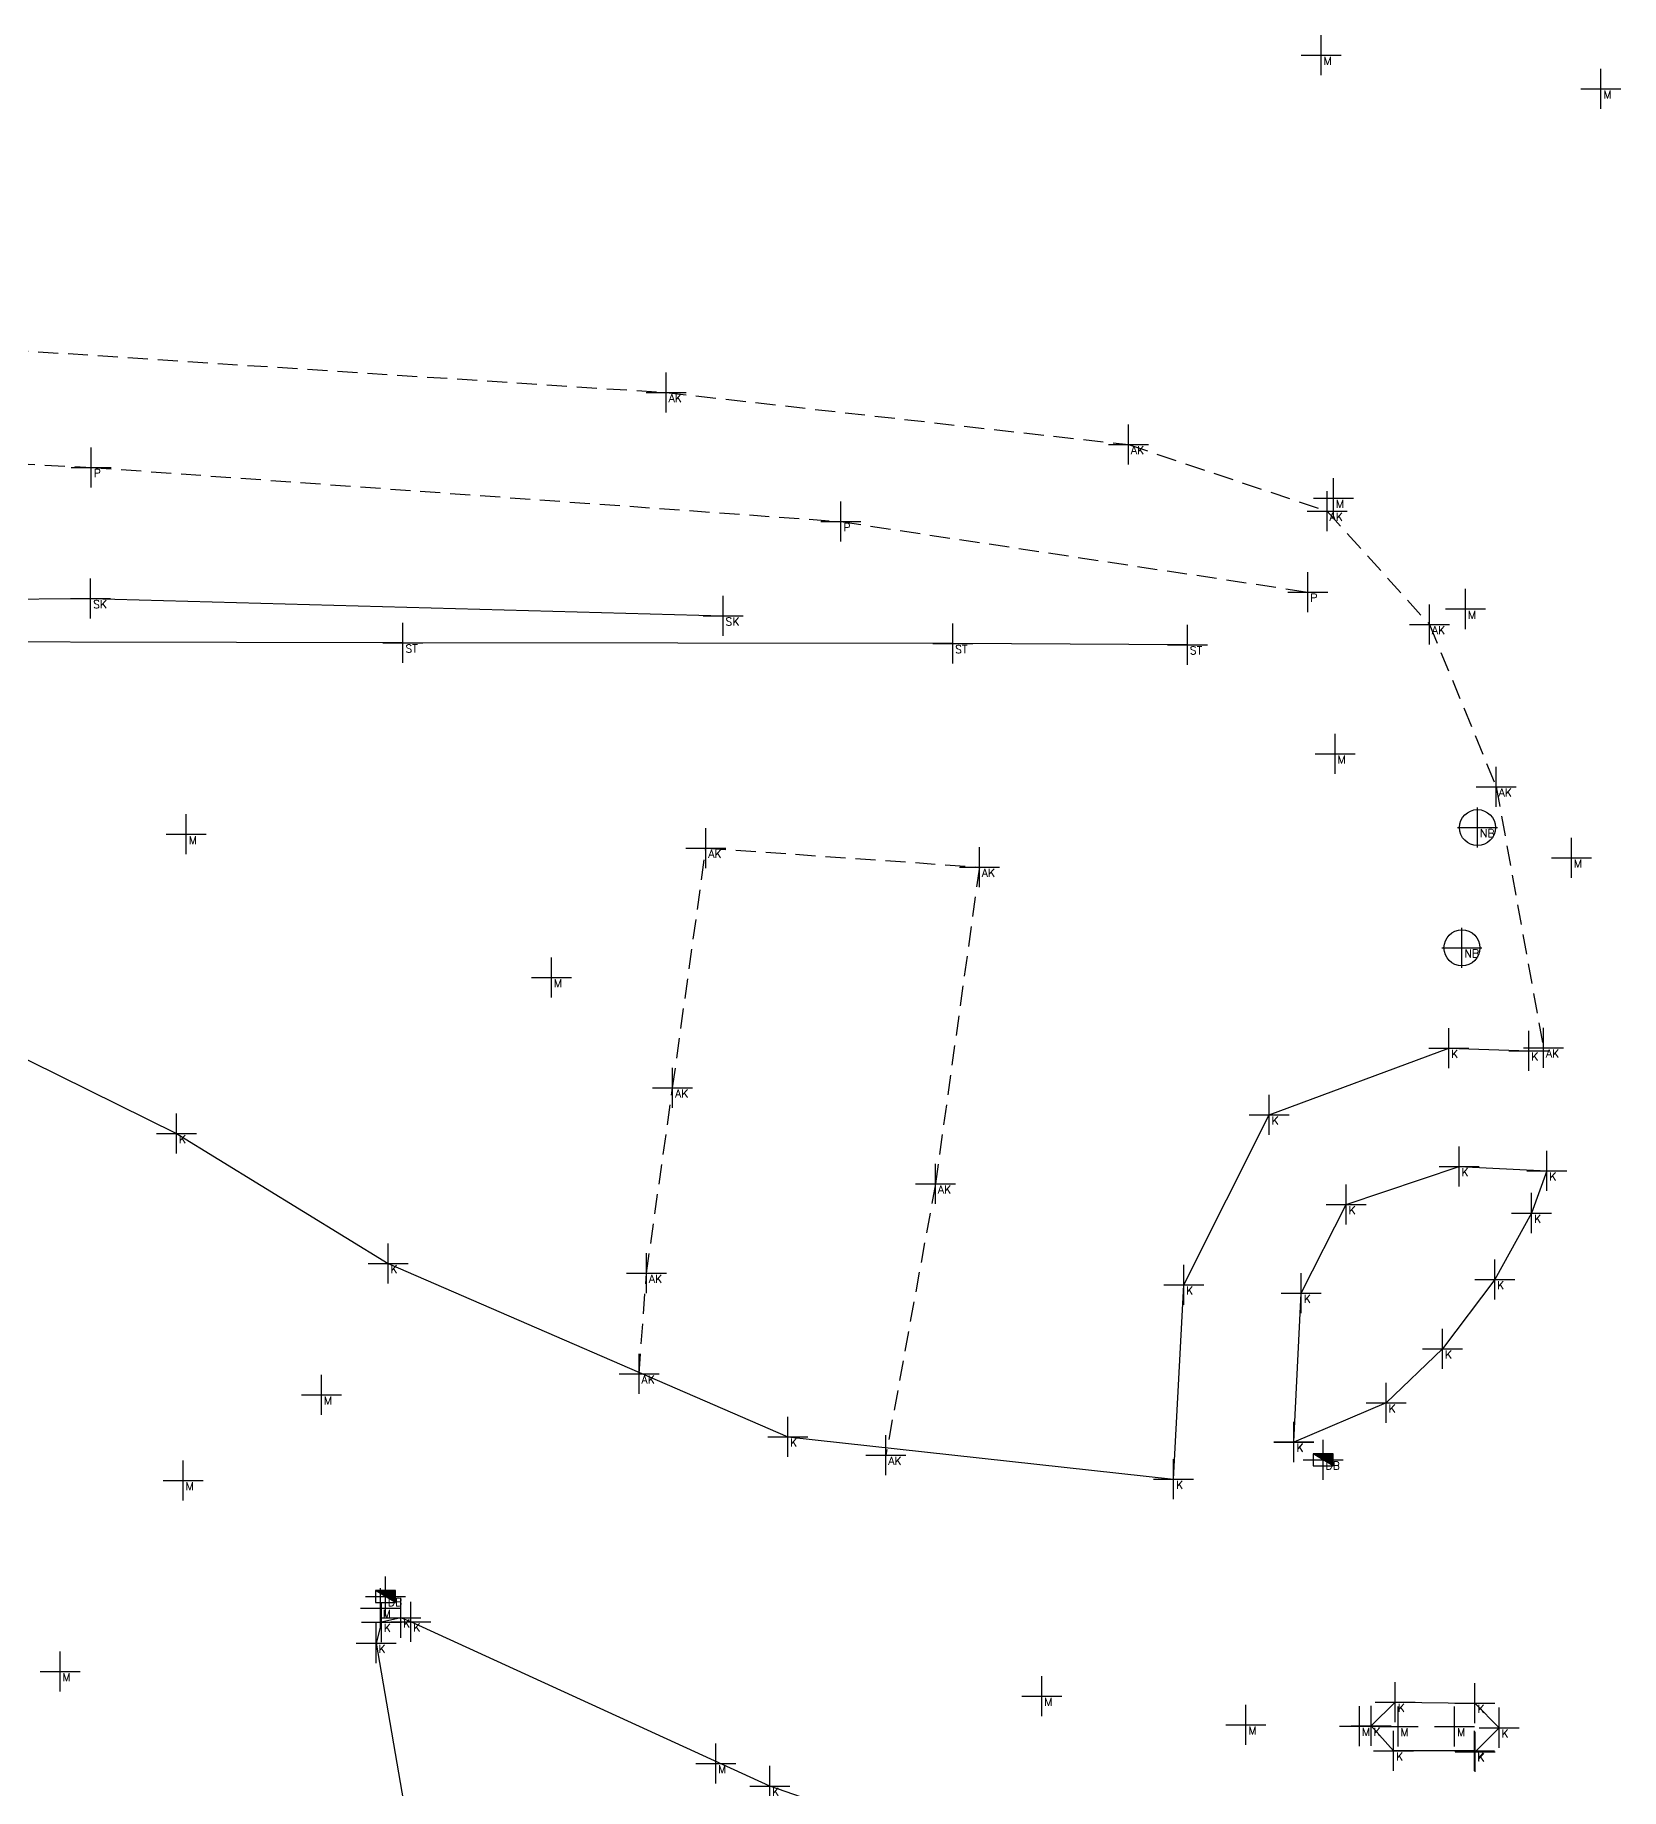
# Model space of a CAD drawing. Header units: metres. Extents: x 113488 to 113987, y 6281306 to 6282136.
# Drawn here: x 113685.1 to 113724.76, y 6281956.51 to 6282000.35 of the extents above; entities that cross this region are included whole.
import ezdxf
from ezdxf.enums import TextEntityAlignment as Align

# ---------------------------------------------------------------- set-up
doc = ezdxf.new("R2010")
doc.units = ezdxf.units.M
doc.header["$PDMODE"] = 2
doc.header["$PDSIZE"] = 0.5
doc.linetypes.add('DASHED', pattern=[0.75, 0.5, -0.25])
for name, color, linetype in [('M-2VA', 7, 'Continuous'), ('M-3YTOR', 7, 'Continuous'), ('M-4DETALJ', 7, 'Continuous'), ('M-BEF-BRUNNAR-INMÄTT', 7, 'Continuous'), ('M-BEF-SLÄNT', 4, 'Continuous'), ('M-BEF-STAKET', 81, 'STAKET'), ('M-BEF-VÄGKANT', 6, 'DASHED'), ('M-BEF-VÄGKANTSTÖD', 1, 'Continuous'), ('M-BRUNNAR', 3, 'Continuous'), ('pntdesc', 1, 'Continuous')]:
    doc.layers.add(name, color=color, linetype=linetype)
doc.styles.get("Standard").update_dxf_attribs({"font": 'simplex8.shx'})
doc.linetypes.add('STAKET', pattern='A,7,[134,morastr.shx,S=0.8,R=0,X=0,Y=0],0.6,[134,morastr.shx,S=0.8,R=0,X=0,Y=0],1', length=8.6)

# ---------------------------------------------------------------- blocks, each defined once
blk = doc.blocks.new('meas')
at = {"color": 0}
blk.add_point((0, 0), dxfattribs=at)
at = {"layer": 'pntdesc'}
blk.add_attdef('PNTDESC', text='', height=1, dxfattribs=at).set_placement((0.3, -0.21), align=Align.TOP_LEFT)
blk = doc.blocks.new('NB')
at = {"layer": 'M-BRUNNAR', "ltscale": 0.1}
blk.add_circle((0, 0), 0.45, dxfattribs=at)
blk = doc.blocks.new('BEF-DB')
blk.add_hatch(color=256).paths.add_polyline_path([(-0.25, 0.15), (0.25, -0.15), (0.25, 0.15)])
blk.add_line((0.25, -0.15), (-0.25, 0.15))
at = {"flags": 128}
blk.add_lwpolyline([(-0.25, 0.15), (-0.25, -0.15), (0.25, -0.15), (0.25, 0.15)], close=True, dxfattribs=at)

msp = doc.modelspace()

# ---------------------------------------------------------------- linework, layer by layer
at = {"layer": 'M-BEF-SLÄNT'}
msp.add_polyline3d([(113629.905, 6281955.388, 7.237), (113631.975, 6281961.83, 7.213), (113636.851, 6281970.101, 7.475), (113640.075, 6281974.711, 7.491), (113644.336, 6281977.885, 7.549), (113648.064, 6281980.643, 7.58), (113654.239, 6281983.764, 7.683), (113659.472, 6281985.581, 7.602), (113665.869, 6281986.131, 7.593), (113686.489, 6281986.266, 7.343), (113702.304, 6281985.833, 7.419)], dxfattribs=at)
at = {"layer": 'M-BEF-STAKET'}
msp.add_polyline3d([(113713.916, 6281985.114, 7.342), (113708.046, 6281985.142, 7.425), (113694.299, 6281985.157, 7.626), (113677.66, 6281985.192, 7.732), (113662.837, 6281985.086, 7.776), (113657.082, 6281983.966, 7.745), (113647.109, 6281978.034, 7.745), (113644.771, 6281976.03, 7.69)], dxfattribs=at)
at = {"layer": 'M-BEF-VÄGKANT'}
for points in [[(113609.329, 6281888.454, 5.954), (113610.661, 6281909.801, 5.941), (113612.767, 6281924.704, 5.963), (113615.583, 6281937.791, 5.972), (113622.498, 6281960.494, 6.02), (113630.013, 6281975.3, 6.085), (113639.255, 6281984.693, 6.168), (113652.534, 6281991.037, 6.305), (113668.771, 6281993.044, 6.498), (113679.937, 6281992.777, 6.648), (113700.882, 6281991.416, 6.955), (113712.443, 6281990.114, 7.135), (113717.411, 6281988.45, 7.145), (113719.97, 6281985.616, 7.197), (113721.638, 6281981.563, 7.226), (113722.821, 6281975.034, 7.179)], [(113671.86, 6281990.276, 5.898), (113686.505, 6281989.546, 6.12), (113705.253, 6281988.19, 6.529), (113716.928, 6281986.429, 7.002)], [(113700.204, 6281966.891, 7.284), (113700.389, 6281969.402, 7.351), (113701.043, 6281974.038, 7.407), (113701.875, 6281980.031, 7.473), (113708.714, 6281979.555, 7.453), (113707.615, 6281971.64, 7.436), (113706.376, 6281964.86, 7.156)]]:
    msp.add_polyline3d(points, dxfattribs=at)
at = {"layer": 'M-BEF-VÄGKANTSTÖD'}
for points in [[(113631.385, 6281953.661, 7.346), (113639.064, 6281966.448, 7.48), (113655.948, 6281977.366, 7.645), (113665.587, 6281979.085, 7.617), (113680.553, 6281976.889, 7.519), (113688.637, 6281972.896, 7.399), (113693.926, 6281969.646, 7.298), (113703.92, 6281965.314, 7.08), (113713.572, 6281964.255, 6.991), (113713.824, 6281969.113, 7.027), (113715.959, 6281973.366, 7.117), (113720.45, 6281975.026, 7.168), (113722.454, 6281974.964, 7.194)], [(113716.58, 6281965.192, 6.971), (113716.763, 6281968.904, 7.009), (113717.886, 6281971.123, 7.069), (113720.708, 6281972.07, 7.105), (113722.905, 6281971.963, 7.121), (113722.524, 6281970.909, 7.093), (113721.6, 6281969.248, 7.013), (113720.295, 6281967.515, 6.994), (113718.885, 6281966.165, 6.966), (113716.581, 6281965.185, 6.957)], [(113699.309, 6281928.095, 6.894), (113699.881, 6281927.108, 6.894), (113701.026, 6281926.851, 6.861), (113711.861, 6281928.831, 6.813), (113712.354, 6281939.96, 7.005), (113710.278, 6281940.039, 7.113), (113710.475, 6281942.142, 7.152), (113712.492, 6281942.055, 7.026), (113712.994, 6281953.273, 6.95), (113703.47, 6281956.587, 7.082), (113694.495, 6281960.694, 7.172), (113694.243, 6281960.792, 7.17), (113693.759, 6281960.686, 7.147), (113693.627, 6281960.155, 7.147), (113694.703, 6281953.913, 7.112), (113696.567, 6281954.225, 7.233), (113696.903, 6281952.165, 7.196), (113695.043, 6281951.822, 7.091), (113697.429, 6281938.52, 6.975), (113699.462, 6281938.862, 7.103)], [(113721.099, 6281957.462, 7.009), (113719.073, 6281957.468, 7.031), (113718.508, 6281958.087, 7.044), (113719.114, 6281958.681, 7.05), (113721.105, 6281958.66, 7.022), (113721.708, 6281958.045, 7.006), (113721.112, 6281957.445, 7.001)]]:
    msp.add_polyline3d(points, dxfattribs=at)

# ---------------------------------------------------------------- block references
at = {"layer": 'M-2VA', "color": 20}
ref = msp.add_blockref('meas', (113721.171, 6281980.542, 7.449), dxfattribs=dict(at, xscale=0.2, yscale=0.2, zscale=0.2))
ref.add_attrib('PNTDESC', 'NB', dxfattribs={"layer": 'pntdesc', "height": 0.2}).set_placement((113721.231, 6281980.5, 7.449), align=Align.TOP_LEFT)
ref = msp.add_blockref('meas', (113720.782, 6281977.539, 7.424), dxfattribs=dict(at, xscale=0.2, yscale=0.2, zscale=0.2))
ref.add_attrib('PNTDESC', 'NB', dxfattribs={"layer": 'pntdesc', "height": 0.2}).set_placement((113720.842, 6281977.497, 7.424), align=Align.TOP_LEFT)
at = {"layer": 'M-2VA', "color": 150}
ref = msp.add_blockref('meas', (113717.309, 6281964.736, 6.927), dxfattribs=dict(at, xscale=0.2, yscale=0.2, zscale=0.2))
ref.add_attrib('PNTDESC', 'DB', dxfattribs={"layer": 'pntdesc', "height": 0.2}).set_placement((113717.369, 6281964.694, 6.927), align=Align.TOP_LEFT)
ref = msp.add_blockref('meas', (113693.862, 6281961.326, 7.167), dxfattribs=dict(at, xscale=0.2, yscale=0.2, zscale=0.2))
ref.add_attrib('PNTDESC', 'DB', dxfattribs={"layer": 'pntdesc', "height": 0.2}).set_placement((113693.922, 6281961.284, 7.167), align=Align.TOP_LEFT)
at = {"layer": 'M-3YTOR', "color": 90}
ref = msp.add_blockref('meas', (113717.259, 6281999.851, 7.438), dxfattribs=dict(at, xscale=0.2, yscale=0.2, zscale=0.2))
ref.add_attrib('PNTDESC', 'M', dxfattribs={"layer": 'pntdesc', "height": 0.2}).set_placement((113717.319, 6281999.809, 7.438), align=Align.TOP_LEFT)
ref = msp.add_blockref('meas', (113724.257, 6281999.005, 7.551), dxfattribs=dict(at, xscale=0.2, yscale=0.2, zscale=0.2))
ref.add_attrib('PNTDESC', 'M', dxfattribs={"layer": 'pntdesc', "height": 0.2}).set_placement((113724.317, 6281998.963, 7.551), align=Align.TOP_LEFT)
at = {"layer": 'M-3YTOR', "color": 28}
ref = msp.add_blockref('meas', (113700.882, 6281991.416, 6.955), dxfattribs=dict(at, xscale=0.2, yscale=0.2, zscale=0.2))
ref.add_attrib('PNTDESC', 'AK', dxfattribs={"layer": 'pntdesc', "height": 0.2}).set_placement((113700.942, 6281991.374, 6.955), align=Align.TOP_LEFT)
ref = msp.add_blockref('meas', (113712.443, 6281990.114, 7.135), dxfattribs=dict(at, xscale=0.2, yscale=0.2, zscale=0.2))
ref.add_attrib('PNTDESC', 'AK', dxfattribs={"layer": 'pntdesc', "height": 0.2}).set_placement((113712.503, 6281990.072, 7.135), align=Align.TOP_LEFT)
at = {"layer": 'M-3YTOR', "color": 164}
ref = msp.add_blockref('meas', (113686.505, 6281989.546, 6.12), dxfattribs=dict(at, xscale=0.2, yscale=0.2, zscale=0.2))
ref.add_attrib('PNTDESC', 'P', dxfattribs={"layer": 'pntdesc', "height": 0.2}).set_placement((113686.565, 6281989.504, 6.12), align=Align.TOP_LEFT)
at = {"layer": 'M-3YTOR', "color": 90}
ref = msp.add_blockref('meas', (113717.568, 6281988.777, 7.178), dxfattribs=dict(at, xscale=0.2, yscale=0.2, zscale=0.2))
ref.add_attrib('PNTDESC', 'M', dxfattribs={"layer": 'pntdesc', "height": 0.2}).set_placement((113717.628, 6281988.735, 7.178), align=Align.TOP_LEFT)
at = {"layer": 'M-3YTOR', "color": 164}
ref = msp.add_blockref('meas', (113705.253, 6281988.19, 6.529), dxfattribs=dict(at, xscale=0.2, yscale=0.2, zscale=0.2))
ref.add_attrib('PNTDESC', 'P', dxfattribs={"layer": 'pntdesc', "height": 0.2}).set_placement((113705.313, 6281988.148, 6.529), align=Align.TOP_LEFT)
at = {"layer": 'M-3YTOR', "color": 28}
ref = msp.add_blockref('meas', (113717.411, 6281988.45, 7.145), dxfattribs=dict(at, xscale=0.2, yscale=0.2, zscale=0.2))
ref.add_attrib('PNTDESC', 'AK', dxfattribs={"layer": 'pntdesc', "height": 0.2}).set_placement((113717.471, 6281988.408, 7.145), align=Align.TOP_LEFT)
at = {"layer": 'M-3YTOR', "color": 20}
ref = msp.add_blockref('meas', (113686.489, 6281986.266, 7.343), dxfattribs=dict(at, xscale=0.2, yscale=0.2, zscale=0.2))
ref.add_attrib('PNTDESC', 'SK', dxfattribs={"layer": 'pntdesc', "height": 0.2}).set_placement((113686.549, 6281986.224, 7.343), align=Align.TOP_LEFT)
at = {"layer": 'M-3YTOR', "color": 164}
ref = msp.add_blockref('meas', (113716.928, 6281986.429, 7.002), dxfattribs=dict(at, xscale=0.2, yscale=0.2, zscale=0.2))
ref.add_attrib('PNTDESC', 'P', dxfattribs={"layer": 'pntdesc', "height": 0.2}).set_placement((113716.988, 6281986.387, 7.002), align=Align.TOP_LEFT)
at = {"layer": 'M-3YTOR', "color": 20}
ref = msp.add_blockref('meas', (113702.304, 6281985.833, 7.419), dxfattribs=dict(at, xscale=0.2, yscale=0.2, zscale=0.2))
ref.add_attrib('PNTDESC', 'SK', dxfattribs={"layer": 'pntdesc', "height": 0.2}).set_placement((113702.364, 6281985.791, 7.419), align=Align.TOP_LEFT)
at = {"layer": 'M-3YTOR', "color": 90}
ref = msp.add_blockref('meas', (113720.871, 6281986.006, 7.254), dxfattribs=dict(at, xscale=0.2, yscale=0.2, zscale=0.2))
ref.add_attrib('PNTDESC', 'M', dxfattribs={"layer": 'pntdesc', "height": 0.2}).set_placement((113720.931, 6281985.964, 7.254), align=Align.TOP_LEFT)
at = {"layer": 'M-3YTOR', "color": 28}
ref = msp.add_blockref('meas', (113719.97, 6281985.616, 7.197), dxfattribs=dict(at, xscale=0.2, yscale=0.2, zscale=0.2))
ref.add_attrib('PNTDESC', 'AK', dxfattribs={"layer": 'pntdesc', "height": 0.2}).set_placement((113720.03, 6281985.574, 7.197), align=Align.TOP_LEFT)
at = {"layer": 'M-3YTOR', "color": 90}
ref = msp.add_blockref('meas', (113717.609, 6281982.385, 7.282), dxfattribs=dict(at, xscale=0.2, yscale=0.2, zscale=0.2))
ref.add_attrib('PNTDESC', 'M', dxfattribs={"layer": 'pntdesc', "height": 0.2}).set_placement((113717.669, 6281982.343, 7.282), align=Align.TOP_LEFT)
at = {"layer": 'M-3YTOR', "color": 28}
ref = msp.add_blockref('meas', (113721.638, 6281981.563, 7.226), dxfattribs=dict(at, xscale=0.2, yscale=0.2, zscale=0.2))
ref.add_attrib('PNTDESC', 'AK', dxfattribs={"layer": 'pntdesc', "height": 0.2}).set_placement((113721.698, 6281981.521, 7.226), align=Align.TOP_LEFT)
at = {"layer": 'M-3YTOR', "color": 90}
ref = msp.add_blockref('meas', (113688.882, 6281980.374, 7.596), dxfattribs=dict(at, xscale=0.2, yscale=0.2, zscale=0.2))
ref.add_attrib('PNTDESC', 'M', dxfattribs={"layer": 'pntdesc', "height": 0.2}).set_placement((113688.942, 6281980.332, 7.596), align=Align.TOP_LEFT)
at = {"layer": 'M-3YTOR', "color": 28}
ref = msp.add_blockref('meas', (113701.875, 6281980.031, 7.473), dxfattribs=dict(at, xscale=0.2, yscale=0.2, zscale=0.2))
ref.add_attrib('PNTDESC', 'AK', dxfattribs={"layer": 'pntdesc', "height": 0.2}).set_placement((113701.935, 6281979.989, 7.473), align=Align.TOP_LEFT)
at = {"layer": 'M-3YTOR', "color": 90}
ref = msp.add_blockref('meas', (113723.52, 6281979.783, 7.236), dxfattribs=dict(at, xscale=0.2, yscale=0.2, zscale=0.2))
ref.add_attrib('PNTDESC', 'M', dxfattribs={"layer": 'pntdesc', "height": 0.2}).set_placement((113723.58, 6281979.741, 7.236), align=Align.TOP_LEFT)
at = {"layer": 'M-3YTOR', "color": 28}
ref = msp.add_blockref('meas', (113708.714, 6281979.555, 7.453), dxfattribs=dict(at, xscale=0.2, yscale=0.2, zscale=0.2))
ref.add_attrib('PNTDESC', 'AK', dxfattribs={"layer": 'pntdesc', "height": 0.2}).set_placement((113708.774, 6281979.513, 7.453), align=Align.TOP_LEFT)
at = {"layer": 'M-3YTOR', "color": 90}
ref = msp.add_blockref('meas', (113698.012, 6281976.797, 7.482), dxfattribs=dict(at, xscale=0.2, yscale=0.2, zscale=0.2))
ref.add_attrib('PNTDESC', 'M', dxfattribs={"layer": 'pntdesc', "height": 0.2}).set_placement((113698.072, 6281976.755, 7.482), align=Align.TOP_LEFT)
at = {"layer": 'M-3YTOR', "color": 130}
ref = msp.add_blockref('meas', (113720.45, 6281975.026, 7.168), dxfattribs=dict(at, xscale=0.2, yscale=0.2, zscale=0.2))
ref.add_attrib('PNTDESC', 'K', dxfattribs={"layer": 'pntdesc', "height": 0.2}).set_placement((113720.51, 6281974.984, 7.168), align=Align.TOP_LEFT)
ref = msp.add_blockref('meas', (113722.454, 6281974.964, 7.194), dxfattribs=dict(at, xscale=0.2, yscale=0.2, zscale=0.2))
ref.add_attrib('PNTDESC', 'K', dxfattribs={"layer": 'pntdesc', "height": 0.2}).set_placement((113722.514, 6281974.922, 7.194), align=Align.TOP_LEFT)
at = {"layer": 'M-3YTOR', "color": 28}
ref = msp.add_blockref('meas', (113722.821, 6281975.034, 7.179), dxfattribs=dict(at, xscale=0.2, yscale=0.2, zscale=0.2))
ref.add_attrib('PNTDESC', 'AK', dxfattribs={"layer": 'pntdesc', "height": 0.2}).set_placement((113722.881, 6281974.992, 7.179), align=Align.TOP_LEFT)
ref = msp.add_blockref('meas', (113701.043, 6281974.038, 7.407), dxfattribs=dict(at, xscale=0.2, yscale=0.2, zscale=0.2))
ref.add_attrib('PNTDESC', 'AK', dxfattribs={"layer": 'pntdesc', "height": 0.2}).set_placement((113701.103, 6281973.996, 7.407), align=Align.TOP_LEFT)
at = {"layer": 'M-3YTOR', "color": 130}
ref = msp.add_blockref('meas', (113715.959, 6281973.366, 7.117), dxfattribs=dict(at, xscale=0.2, yscale=0.2, zscale=0.2))
ref.add_attrib('PNTDESC', 'K', dxfattribs={"layer": 'pntdesc', "height": 0.2}).set_placement((113716.019, 6281973.324, 7.117), align=Align.TOP_LEFT)
ref = msp.add_blockref('meas', (113688.637, 6281972.896, 7.399), dxfattribs=dict(at, xscale=0.2, yscale=0.2, zscale=0.2))
ref.add_attrib('PNTDESC', 'K', dxfattribs={"layer": 'pntdesc', "height": 0.2}).set_placement((113688.697, 6281972.854, 7.399), align=Align.TOP_LEFT)
ref = msp.add_blockref('meas', (113720.708, 6281972.07, 7.105), dxfattribs=dict(at, xscale=0.2, yscale=0.2, zscale=0.2))
ref.add_attrib('PNTDESC', 'K', dxfattribs={"layer": 'pntdesc', "height": 0.2}).set_placement((113720.768, 6281972.028, 7.105), align=Align.TOP_LEFT)
ref = msp.add_blockref('meas', (113722.905, 6281971.963, 7.121), dxfattribs=dict(at, xscale=0.2, yscale=0.2, zscale=0.2))
ref.add_attrib('PNTDESC', 'K', dxfattribs={"layer": 'pntdesc', "height": 0.2}).set_placement((113722.965, 6281971.921, 7.121), align=Align.TOP_LEFT)
at = {"layer": 'M-3YTOR', "color": 28}
ref = msp.add_blockref('meas', (113707.615, 6281971.64, 7.436), dxfattribs=dict(at, xscale=0.2, yscale=0.2, zscale=0.2))
ref.add_attrib('PNTDESC', 'AK', dxfattribs={"layer": 'pntdesc', "height": 0.2}).set_placement((113707.675, 6281971.598, 7.436), align=Align.TOP_LEFT)
at = {"layer": 'M-3YTOR', "color": 130}
ref = msp.add_blockref('meas', (113717.886, 6281971.123, 7.069), dxfattribs=dict(at, xscale=0.2, yscale=0.2, zscale=0.2))
ref.add_attrib('PNTDESC', 'K', dxfattribs={"layer": 'pntdesc', "height": 0.2}).set_placement((113717.946, 6281971.081, 7.069), align=Align.TOP_LEFT)
ref = msp.add_blockref('meas', (113722.524, 6281970.909, 7.093), dxfattribs=dict(at, xscale=0.2, yscale=0.2, zscale=0.2))
ref.add_attrib('PNTDESC', 'K', dxfattribs={"layer": 'pntdesc', "height": 0.2}).set_placement((113722.584, 6281970.867, 7.093), align=Align.TOP_LEFT)
ref = msp.add_blockref('meas', (113693.926, 6281969.646, 7.298), dxfattribs=dict(at, xscale=0.2, yscale=0.2, zscale=0.2))
ref.add_attrib('PNTDESC', 'K', dxfattribs={"layer": 'pntdesc', "height": 0.2}).set_placement((113693.986, 6281969.604, 7.298), align=Align.TOP_LEFT)
at = {"layer": 'M-3YTOR', "color": 28}
ref = msp.add_blockref('meas', (113700.389, 6281969.402, 7.351), dxfattribs=dict(at, xscale=0.2, yscale=0.2, zscale=0.2))
ref.add_attrib('PNTDESC', 'AK', dxfattribs={"layer": 'pntdesc', "height": 0.2}).set_placement((113700.449, 6281969.36, 7.351), align=Align.TOP_LEFT)
at = {"layer": 'M-3YTOR', "color": 130}
ref = msp.add_blockref('meas', (113721.6, 6281969.248, 7.013), dxfattribs=dict(at, xscale=0.2, yscale=0.2, zscale=0.2))
ref.add_attrib('PNTDESC', 'K', dxfattribs={"layer": 'pntdesc', "height": 0.2}).set_placement((113721.66, 6281969.206, 7.013), align=Align.TOP_LEFT)
ref = msp.add_blockref('meas', (113713.824, 6281969.113, 7.027), dxfattribs=dict(at, xscale=0.2, yscale=0.2, zscale=0.2))
ref.add_attrib('PNTDESC', 'K', dxfattribs={"layer": 'pntdesc', "height": 0.2}).set_placement((113713.884, 6281969.071, 7.027), align=Align.TOP_LEFT)
ref = msp.add_blockref('meas', (113716.763, 6281968.904, 7.009), dxfattribs=dict(at, xscale=0.2, yscale=0.2, zscale=0.2))
ref.add_attrib('PNTDESC', 'K', dxfattribs={"layer": 'pntdesc', "height": 0.2}).set_placement((113716.823, 6281968.862, 7.009), align=Align.TOP_LEFT)
ref = msp.add_blockref('meas', (113720.295, 6281967.515, 6.994), dxfattribs=dict(at, xscale=0.2, yscale=0.2, zscale=0.2))
ref.add_attrib('PNTDESC', 'K', dxfattribs={"layer": 'pntdesc', "height": 0.2}).set_placement((113720.355, 6281967.473, 6.994), align=Align.TOP_LEFT)
at = {"layer": 'M-3YTOR', "color": 28}
ref = msp.add_blockref('meas', (113700.204, 6281966.891, 7.284), dxfattribs=dict(at, xscale=0.2, yscale=0.2, zscale=0.2))
ref.add_attrib('PNTDESC', 'AK', dxfattribs={"layer": 'pntdesc', "height": 0.2}).set_placement((113700.264, 6281966.849, 7.284), align=Align.TOP_LEFT)
at = {"layer": 'M-3YTOR', "color": 90}
ref = msp.add_blockref('meas', (113692.262, 6281966.362, 7.265), dxfattribs=dict(at, xscale=0.2, yscale=0.2, zscale=0.2))
ref.add_attrib('PNTDESC', 'M', dxfattribs={"layer": 'pntdesc', "height": 0.2}).set_placement((113692.322, 6281966.32, 7.265), align=Align.TOP_LEFT)
at = {"layer": 'M-3YTOR', "color": 130}
ref = msp.add_blockref('meas', (113718.885, 6281966.165, 6.966), dxfattribs=dict(at, xscale=0.2, yscale=0.2, zscale=0.2))
ref.add_attrib('PNTDESC', 'K', dxfattribs={"layer": 'pntdesc', "height": 0.2}).set_placement((113718.945, 6281966.123, 6.966), align=Align.TOP_LEFT)
ref = msp.add_blockref('meas', (113703.92, 6281965.314, 7.08), dxfattribs=dict(at, xscale=0.2, yscale=0.2, zscale=0.2))
ref.add_attrib('PNTDESC', 'K', dxfattribs={"layer": 'pntdesc', "height": 0.2}).set_placement((113703.98, 6281965.272, 7.08), align=Align.TOP_LEFT)
at = {"layer": 'M-3YTOR', "color": 28}
ref = msp.add_blockref('meas', (113706.376, 6281964.86, 7.156), dxfattribs=dict(at, xscale=0.2, yscale=0.2, zscale=0.2))
ref.add_attrib('PNTDESC', 'AK', dxfattribs={"layer": 'pntdesc', "height": 0.2}).set_placement((113706.436, 6281964.818, 7.156), align=Align.TOP_LEFT)
at = {"layer": 'M-3YTOR', "color": 130}
ref = msp.add_blockref('meas', (113716.58, 6281965.192, 6.971), dxfattribs=dict(at, xscale=0.2, yscale=0.2, zscale=0.2))
ref.add_attrib('PNTDESC', 'K', dxfattribs={"layer": 'pntdesc', "height": 0.2}).set_placement((113716.64, 6281965.15, 6.971), align=Align.TOP_LEFT)
ref = msp.add_blockref('meas', (113716.581, 6281965.185, 6.957), dxfattribs=dict(at, xscale=0.2, yscale=0.2, zscale=0.2))
ref.add_attrib('PNTDESC', 'K', dxfattribs={"layer": 'pntdesc', "height": 0.2}).set_placement((113716.641, 6281965.143, 6.957), align=Align.TOP_LEFT)
at = {"layer": 'M-3YTOR', "color": 90}
ref = msp.add_blockref('meas', (113688.804, 6281964.222, 7.219), dxfattribs=dict(at, xscale=0.2, yscale=0.2, zscale=0.2))
ref.add_attrib('PNTDESC', 'M', dxfattribs={"layer": 'pntdesc', "height": 0.2}).set_placement((113688.864, 6281964.18, 7.219), align=Align.TOP_LEFT)
at = {"layer": 'M-3YTOR', "color": 130}
ref = msp.add_blockref('meas', (113713.572, 6281964.255, 6.991), dxfattribs=dict(at, xscale=0.2, yscale=0.2, zscale=0.2))
ref.add_attrib('PNTDESC', 'K', dxfattribs={"layer": 'pntdesc', "height": 0.2}).set_placement((113713.632, 6281964.213, 6.991), align=Align.TOP_LEFT)
at = {"layer": 'M-3YTOR', "color": 90}
ref = msp.add_blockref('meas', (113693.734, 6281961.031, 7.167), dxfattribs=dict(at, xscale=0.2, yscale=0.2, zscale=0.2))
ref.add_attrib('PNTDESC', 'M', dxfattribs={"layer": 'pntdesc', "height": 0.2}).set_placement((113693.794, 6281960.989, 7.167), align=Align.TOP_LEFT)
at = {"layer": 'M-3YTOR', "color": 130}
ref = msp.add_blockref('meas', (113693.759, 6281960.686, 7.147), dxfattribs=dict(at, xscale=0.2, yscale=0.2, zscale=0.2))
ref.add_attrib('PNTDESC', 'K', dxfattribs={"layer": 'pntdesc', "height": 0.2}).set_placement((113693.819, 6281960.644, 7.147), align=Align.TOP_LEFT)
ref = msp.add_blockref('meas', (113694.243, 6281960.792, 7.17), dxfattribs=dict(at, xscale=0.2, yscale=0.2, zscale=0.2))
ref.add_attrib('PNTDESC', 'K', dxfattribs={"layer": 'pntdesc', "height": 0.2}).set_placement((113694.303, 6281960.75, 7.17), align=Align.TOP_LEFT)
ref = msp.add_blockref('meas', (113694.495, 6281960.694, 7.172), dxfattribs=dict(at, xscale=0.2, yscale=0.2, zscale=0.2))
ref.add_attrib('PNTDESC', 'K', dxfattribs={"layer": 'pntdesc', "height": 0.2}).set_placement((113694.555, 6281960.652, 7.172), align=Align.TOP_LEFT)
ref = msp.add_blockref('meas', (113693.627, 6281960.155, 7.147), dxfattribs=dict(at, xscale=0.2, yscale=0.2, zscale=0.2))
ref.add_attrib('PNTDESC', 'K', dxfattribs={"layer": 'pntdesc', "height": 0.2}).set_placement((113693.687, 6281960.113, 7.147), align=Align.TOP_LEFT)
at = {"layer": 'M-3YTOR', "color": 90}
ref = msp.add_blockref('meas', (113685.725, 6281959.449, 7.221), dxfattribs=dict(at, xscale=0.2, yscale=0.2, zscale=0.2))
ref.add_attrib('PNTDESC', 'M', dxfattribs={"layer": 'pntdesc', "height": 0.2}).set_placement((113685.785, 6281959.407, 7.221), align=Align.TOP_LEFT)
ref = msp.add_blockref('meas', (113710.277, 6281958.83, 7.096), dxfattribs=dict(at, xscale=0.2, yscale=0.2, zscale=0.2))
ref.add_attrib('PNTDESC', 'M', dxfattribs={"layer": 'pntdesc', "height": 0.2}).set_placement((113710.337, 6281958.788, 7.096), align=Align.TOP_LEFT)
at = {"layer": 'M-3YTOR', "color": 130}
ref = msp.add_blockref('meas', (113719.114, 6281958.681, 7.05), dxfattribs=dict(at, xscale=0.2, yscale=0.2, zscale=0.2))
ref.add_attrib('PNTDESC', 'K', dxfattribs={"layer": 'pntdesc', "height": 0.2}).set_placement((113719.174, 6281958.639, 7.05), align=Align.TOP_LEFT)
ref = msp.add_blockref('meas', (113721.105, 6281958.66, 7.022), dxfattribs=dict(at, xscale=0.2, yscale=0.2, zscale=0.2))
ref.add_attrib('PNTDESC', 'K', dxfattribs={"layer": 'pntdesc', "height": 0.2}).set_placement((113721.165, 6281958.618, 7.022), align=Align.TOP_LEFT)
at = {"layer": 'M-3YTOR', "color": 90}
ref = msp.add_blockref('meas', (113715.38, 6281958.118, 7.067), dxfattribs=dict(at, xscale=0.2, yscale=0.2, zscale=0.2))
ref.add_attrib('PNTDESC', 'M', dxfattribs={"layer": 'pntdesc', "height": 0.2}).set_placement((113715.44, 6281958.076, 7.067), align=Align.TOP_LEFT)
ref = msp.add_blockref('meas', (113718.22, 6281958.084, 7.041), dxfattribs=dict(at, xscale=0.2, yscale=0.2, zscale=0.2))
ref.add_attrib('PNTDESC', 'M', dxfattribs={"layer": 'pntdesc', "height": 0.2}).set_placement((113718.28, 6281958.042, 7.041), align=Align.TOP_LEFT)
at = {"layer": 'M-3YTOR', "color": 130}
ref = msp.add_blockref('meas', (113718.508, 6281958.087, 7.044), dxfattribs=dict(at, xscale=0.2, yscale=0.2, zscale=0.2))
ref.add_attrib('PNTDESC', 'K', dxfattribs={"layer": 'pntdesc', "height": 0.2}).set_placement((113718.568, 6281958.045, 7.044), align=Align.TOP_LEFT)
at = {"layer": 'M-3YTOR', "color": 90}
ref = msp.add_blockref('meas', (113719.183, 6281958.071, 7.17), dxfattribs=dict(at, xscale=0.2, yscale=0.2, zscale=0.2))
ref.add_attrib('PNTDESC', 'M', dxfattribs={"layer": 'pntdesc', "height": 0.2}).set_placement((113719.243, 6281958.029, 7.17), align=Align.TOP_LEFT)
ref = msp.add_blockref('meas', (113720.598, 6281958.075, 7.151), dxfattribs=dict(at, xscale=0.2, yscale=0.2, zscale=0.2))
ref.add_attrib('PNTDESC', 'M', dxfattribs={"layer": 'pntdesc', "height": 0.2}).set_placement((113720.658, 6281958.033, 7.151), align=Align.TOP_LEFT)
at = {"layer": 'M-3YTOR', "color": 130}
ref = msp.add_blockref('meas', (113721.708, 6281958.045, 7.006), dxfattribs=dict(at, xscale=0.2, yscale=0.2, zscale=0.2))
ref.add_attrib('PNTDESC', 'K', dxfattribs={"layer": 'pntdesc', "height": 0.2}).set_placement((113721.768, 6281958.003, 7.006), align=Align.TOP_LEFT)
ref = msp.add_blockref('meas', (113719.073, 6281957.468, 7.031), dxfattribs=dict(at, xscale=0.2, yscale=0.2, zscale=0.2))
ref.add_attrib('PNTDESC', 'K', dxfattribs={"layer": 'pntdesc', "height": 0.2}).set_placement((113719.133, 6281957.426, 7.031), align=Align.TOP_LEFT)
ref = msp.add_blockref('meas', (113721.099, 6281957.462, 7.009), dxfattribs=dict(at, xscale=0.2, yscale=0.2, zscale=0.2))
ref.add_attrib('PNTDESC', 'K', dxfattribs={"layer": 'pntdesc', "height": 0.2}).set_placement((113721.159, 6281957.42, 7.009), align=Align.TOP_LEFT)
ref = msp.add_blockref('meas', (113721.112, 6281957.445, 7.001), dxfattribs=dict(at, xscale=0.2, yscale=0.2, zscale=0.2))
ref.add_attrib('PNTDESC', 'K', dxfattribs={"layer": 'pntdesc', "height": 0.2}).set_placement((113721.172, 6281957.403, 7.001), align=Align.TOP_LEFT)
at = {"layer": 'M-3YTOR', "color": 90}
ref = msp.add_blockref('meas', (113702.121, 6281957.15, 7.11), dxfattribs=dict(at, xscale=0.2, yscale=0.2, zscale=0.2))
ref.add_attrib('PNTDESC', 'M', dxfattribs={"layer": 'pntdesc', "height": 0.2}).set_placement((113702.181, 6281957.108, 7.11), align=Align.TOP_LEFT)
at = {"layer": 'M-3YTOR', "color": 130}
ref = msp.add_blockref('meas', (113703.47, 6281956.587, 7.082), dxfattribs=dict(at, xscale=0.2, yscale=0.2, zscale=0.2))
ref.add_attrib('PNTDESC', 'K', dxfattribs={"layer": 'pntdesc', "height": 0.2}).set_placement((113703.53, 6281956.545, 7.082), align=Align.TOP_LEFT)
at = {"layer": 'M-4DETALJ', "color": 164}
ref = msp.add_blockref('meas', (113694.299, 6281985.157, 7.626), dxfattribs=dict(at, xscale=0.2, yscale=0.2, zscale=0.2))
ref.add_attrib('PNTDESC', 'ST', dxfattribs={"layer": 'pntdesc', "height": 0.2}).set_placement((113694.359, 6281985.115, 7.626), align=Align.TOP_LEFT)
ref = msp.add_blockref('meas', (113708.046, 6281985.142, 7.425), dxfattribs=dict(at, xscale=0.2, yscale=0.2, zscale=0.2))
ref.add_attrib('PNTDESC', 'ST', dxfattribs={"layer": 'pntdesc', "height": 0.2}).set_placement((113708.106, 6281985.1, 7.425), align=Align.TOP_LEFT)
ref = msp.add_blockref('meas', (113713.916, 6281985.114, 7.342), dxfattribs=dict(at, xscale=0.2, yscale=0.2, zscale=0.2))
ref.add_attrib('PNTDESC', 'ST', dxfattribs={"layer": 'pntdesc', "height": 0.2}).set_placement((113713.976, 6281985.072, 7.342), align=Align.TOP_LEFT)
at = {"layer": 'M-BEF-BRUNNAR-INMÄTT'}
for name, p in [('NB', (113721.171, 6281980.542, 7.449)), ('NB', (113720.782, 6281977.539, 7.424)), ('BEF-DB', (113717.309, 6281964.736, 6.927)), ('BEF-DB', (113693.862, 6281961.326, 7.167))]:
    msp.add_blockref(name, p, dxfattribs=at)

doc.saveas('drawing.dxf')
